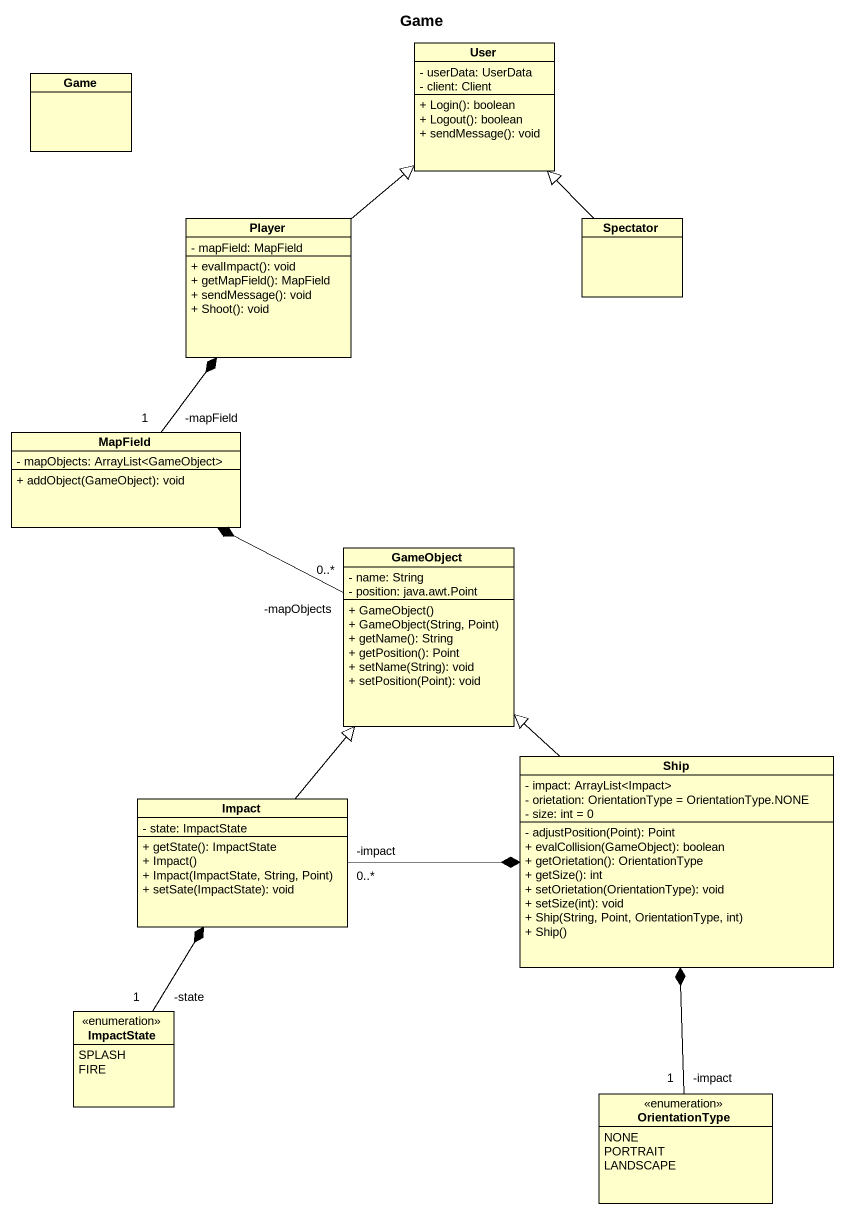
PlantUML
@startuml
title Game
hide circle
hide empty members
skinparam classAttributeIconSize 0
class User {
  - userData: UserData
  - client: Client
  + Login(): boolean
  + Logout(): boolean
  + sendMessage(): void
}
class Game
class Player {
  - mapField: MapField
  + evalImpact(): void
  + getMapField(): MapField
  + sendMessage(): void
  + Shoot(): void
}
class Spectator
class MapField {
  - mapObjects: ArrayList<GameObject>
  + addObject(GameObject): void
}
class GameObject {
  - name: String
  - position: java.awt.Point
  + GameObject()
  + GameObject(String, Point)
  + getName(): String
  + getPosition(): Point
  + setName(String): void
  + setPosition(Point): void
}
class Ship {
  - impact: ArrayList<Impact>
  - orietation: OrientationType = OrientationType.NONE
  - size: int = 0
  - adjustPosition(Point): Point
  + evalCollision(GameObject): boolean
  + getOrietation(): OrientationType
  + getSize(): int
  + setOrietation(OrientationType): void
  + setSize(int): void
  + Ship(String, Point, OrientationType, int)
  + Ship()
}
class Impact {
  - state: ImpactState
  + getState(): ImpactState
  + Impact()
  + Impact(ImpactState, String, Point)
  + setSate(ImpactState): void
}
enum ImpactState {
  SPLASH
  FIRE
}
enum OrientationType {
  NONE
  PORTRAIT
  LANDSCAPE
}
Player -up-|> User
Spectator -up-|> User
MapField "-mapField\n1" -up-* Player
GameObject "-mapObjects\n0..*" -left-* MapField
Ship -up-|> GameObject
Impact -up-|> GameObject
Impact "-impact\n0..*" -right-* Ship
ImpactState "-state\n1" -up-* Impact
OrientationType "-impact\n1" -up-* Ship
@enduml
